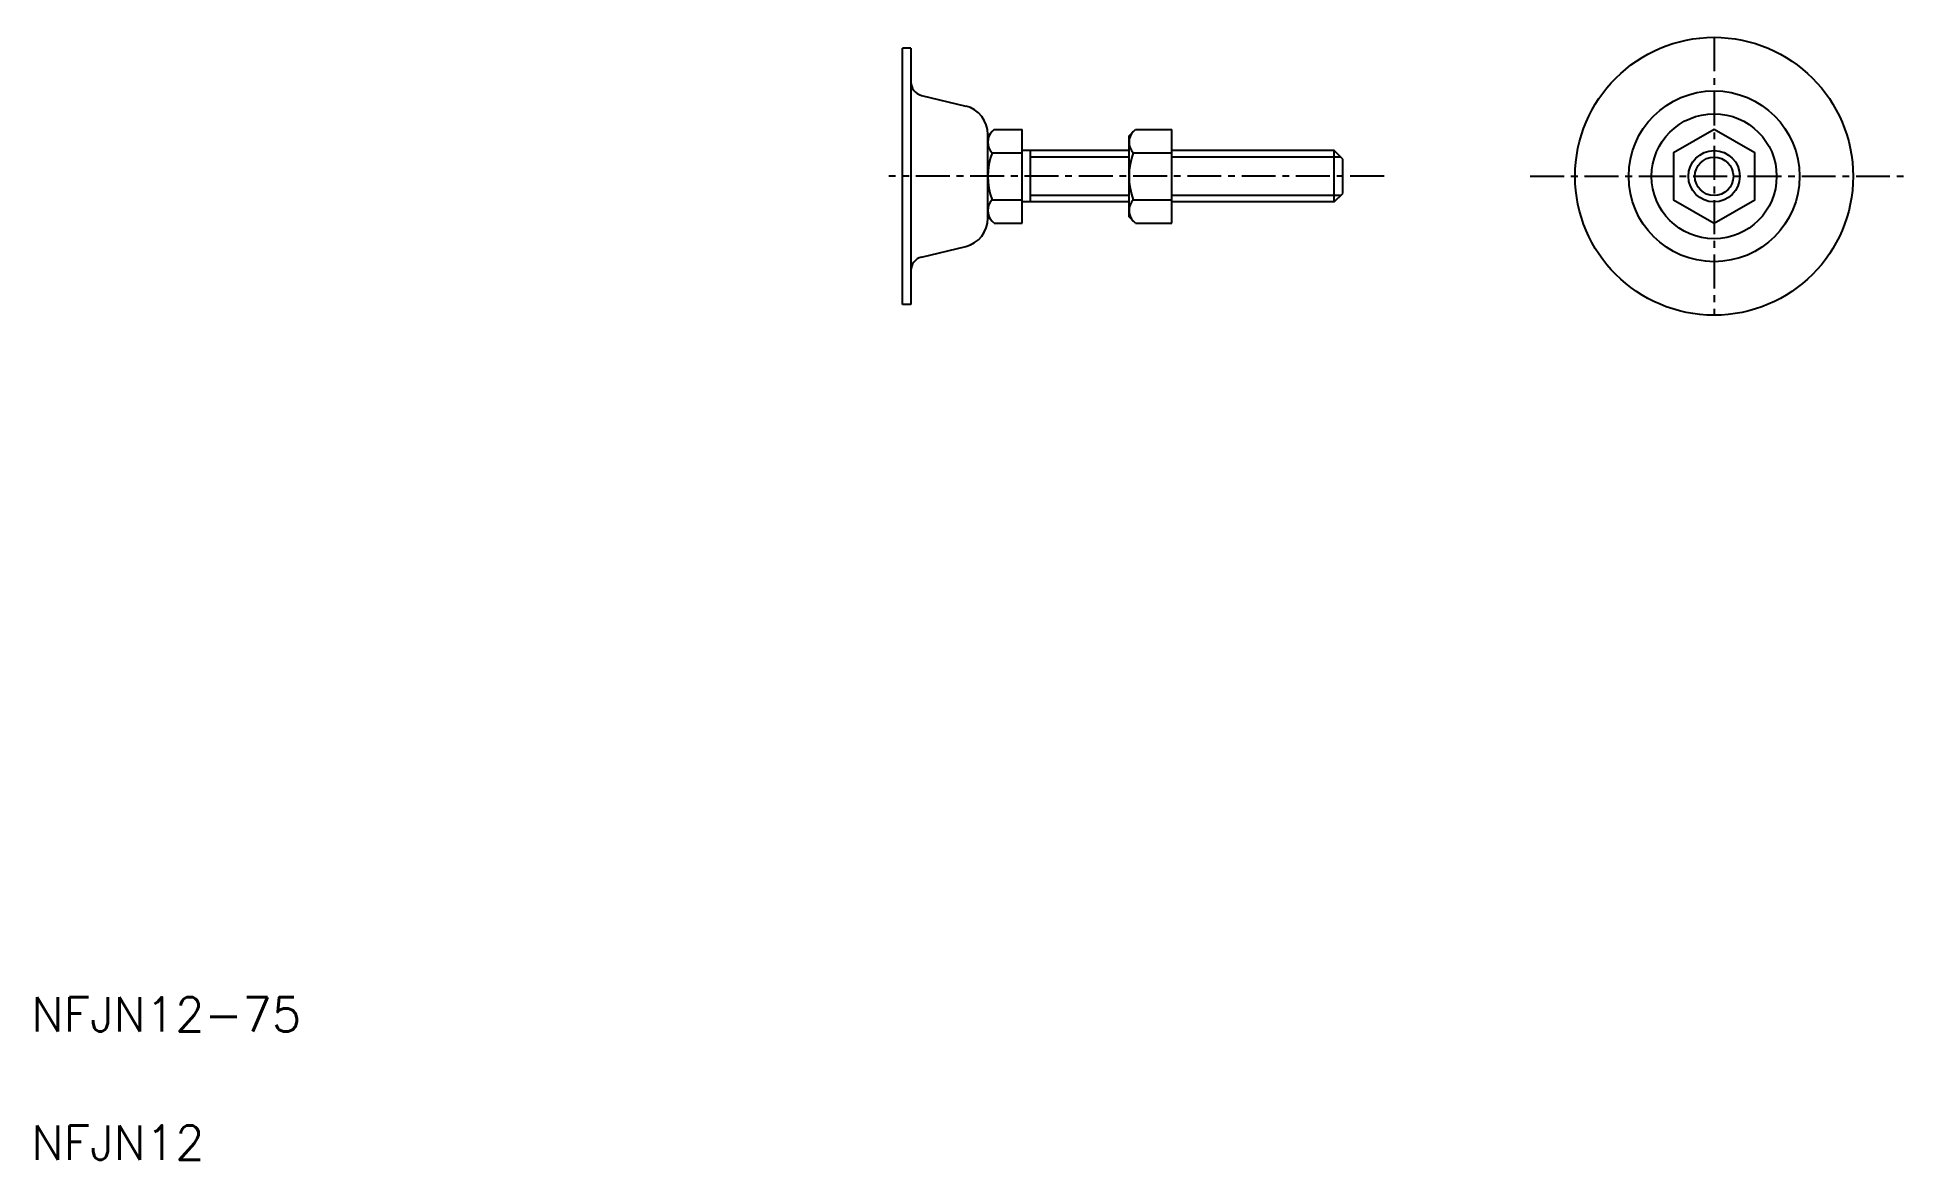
# Model space of a CAD drawing. Extents: x 21 to 458, y 20 to 283.
import ezdxf

# ---------------------------------------------------------------- set-up
doc = ezdxf.new("R2010")
doc.units = 0
doc.header["$LTSCALE"] = 0.25
doc.linetypes.add('CENTER', pattern=[50.8, 31.75, -6.35, 6.35, -6.35])
doc.layers.get('0').update_dxf_attribs({"linetype": 'CONTINUOUS'})
doc.layers.add('CENTER', color=1, linetype='CENTER')
doc.styles.get("Standard").update_dxf_attribs({"font": 'txt', "bigfont": 'BIGFONT'})

msp = doc.modelspace()

# ---------------------------------------------------------------- linework, layer by layer
at = {"color": 7, "linetype": 'CONTINUOUS'}
for p, q in [((223.69, 220), (223.69, 280)), ((225.69, 280), (223.69, 280)), ((225.69, 280), (225.69, 220)), ((228.14, 268.93), (238.49, 266.42)), ((245.19, 260.97), (243.69, 259.47)), ((243.69, 240.19), (243.69, 259.81)), ((245.19, 260.97), (251.69, 260.97)), ((251.69, 239.03), (251.69, 260.97)), ((276.69, 259.47), (278.19, 260.97)), ((276.69, 240.53), (276.69, 259.47)), ((278.19, 260.97), (286.69, 260.97)), ((286.69, 239.03), (286.69, 260.97)), ((244.69, 255.49), (251.69, 255.49)), ((276.69, 256), (251.69, 256)), ((253.69, 244), (253.69, 256)), ((264.19, 256), (264.19, 256)), ((270.44, 256), (270.44, 256)), ((277.69, 255.49), (286.69, 255.49)), ((324.69, 256), (286.69, 256)), ((324.69, 244), (324.69, 256)), ((326.69, 254), (324.69, 256)), ((326.69, 246), (326.69, 254)), ((244.69, 244.52), (251.69, 244.52)), ((277.69, 244.52), (286.69, 244.52)), ((324.69, 244), (326.69, 246)), ((245.19, 239.03), (243.69, 240.53)), ((276.69, 244), (251.69, 244)), ((278.19, 239.03), (276.69, 240.53)), ((324.69, 244), (286.69, 244)), ((245.19, 239.03), (251.69, 239.03)), ((278.19, 239.03), (286.69, 239.03)), ((228.14, 231.08), (238.49, 233.58)), ((225.69, 220), (223.69, 220))]:
    msp.add_line(p, q, dxfattribs=at)
at = {"color": 3, "linetype": 'CONTINUOUS'}
for p, q in [((276.69, 254.5), (253.69, 254.5)), ((326.19, 254.5), (286.69, 254.5)), ((276.69, 245.5), (253.69, 245.5)), ((326.19, 245.5), (286.69, 245.5))]:
    msp.add_line(p, q, dxfattribs=at)
at = {"color": 7, "linetype": 'CONTINUOUS'}
msp.add_lwpolyline([(413.53, 239.03), (423.03, 244.52), (423.03, 255.49), (413.53, 260.97), (404.03, 255.49), (404.03, 244.52), (413.53, 239.03)], dxfattribs=at)
for radius in [32.5, 19.98, 14.62, 6]:
    msp.add_circle((413.53, 250), radius, dxfattribs=at)
at = {"color": 3, "linetype": 'CONTINUOUS'}
msp.add_circle((413.53, 250), 4.5, dxfattribs=at)
at = {"color": 7, "linetype": 'CONTINUOUS'}
for centre, radius, start, end in [((228.89, 272.04), 3.2, 180, 256.3861), ((236.89, 259.81), 6.8, 359.9017, 76.3861), ((247.27, 257.98), 3.58, 135.932, 224.068), ((280.27, 257.98), 3.58, 135.932, 224.068), ((259.23, 250), 15.54, 159.334, 200.665), ((292.23, 250), 15.54, 159.334, 200.665), ((247.27, 242.02), 3.58, 135.932, 224.068), ((280.27, 242.02), 3.58, 135.932, 224.068), ((236.89, 240.19), 6.8, 283.6139, 0.0983), ((228.89, 227.97), 3.2, 103.6139, 180)]:
    msp.add_arc(centre, radius, start, end, dxfattribs=at)
at = {"layer": 'CENTER', "color": 1, "linetype": 'CENTER'}
for p, q in [((413.53, 282.5), (413.53, 217.5)), ((336.38, 250), (220.55, 250.04)), ((370.52, 250), (457.87, 250))]:
    msp.add_line(p, q, dxfattribs=at)

# ---------------------------------------------------------------- texts
at = {"color": 7, "linetype": 'CONTINUOUS'}
for s, p in [('NFJN12-75', (20, 50)), ('NFJN12', (20, 20))]:
    msp.add_text(s, height=8, dxfattribs=at).set_placement(p)

doc.saveas('drawing.dxf')
